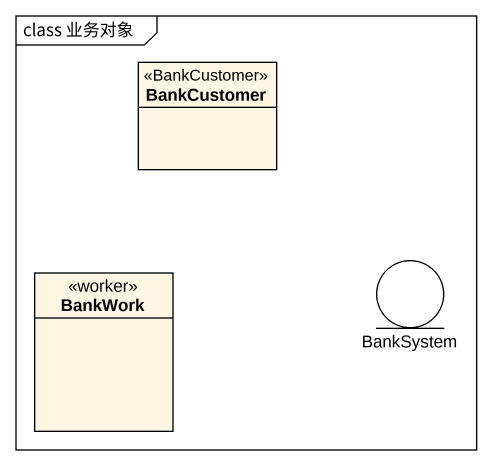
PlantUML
@startuml
mainframe class 业务对象
allowmixing
hide circle
hide empty members
class BankCustomer <<BankCustomer>>
class BankWork <<worker>>
entity BankSystem
@enduml
